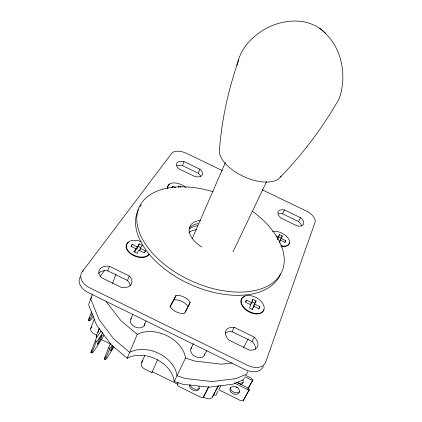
<?xml version="1.0" encoding="UTF-8"?>
<svg xmlns="http://www.w3.org/2000/svg" width="422" height="422" viewBox="0 0 422 422"><rect width="100%" height="100%" fill="white"/><g stroke="black" fill="none" stroke-linecap="round" stroke-linejoin="round"><path stroke-width="0.63" d="M139.534 250.89L140.542 247.688L142.446 245.557L139.16 243.953L137.936 246.416L137.192 246.823L136.237 249.281L136.976 248.874L139.16 243.953M134.861 251.971L135.868 248.753L130.894 246.332L132.239 244.407L137.192 246.823M135.868 248.753L135.821 249.507L133.869 251.681L137.203 253.305L138.442 250.789L139.186 250.373L144.166 252.799L145.458 250.853L140.5 248.437M114.019 346.694L106.766 358.468L105.326 359.639L104.297 359.127L105.384 356.316M279.543 242.761L280.071 240.561L280.593 240.202L285.056 242.36L285.731 240.661L281.284 238.514L281.179 237.86L282.313 235.998L279.364 234.574L278.8 235.676M277.708 238.936L278.103 237.317M279.364 234.574L278.842 236.726L277.185 239.29M250.879 304.399L251.449 302.21M256.138 300.944L254.74 303.339L254.825 304.156L253.596 306.499L253.511 305.681L256.138 300.944L252.81 299.325L252.098 302.052L250.257 304.874M104.297 359.127L109.556 345.254L110.944 343.033M325.636 33.391C306.346 13.546 272.87 19.734 254.002 36.972C245.103 44.194 239.432 54.327 236.842 65.415C233.35 75.907 230.291 86.542 227.711 97.297C223.56 114.805 220.727 132.635 219.44 150.585A33.67 16.669 24.5 0 0 242.703 176.069A33.67 16.669 24.5 0 0 278.531 178.96C302.21 154.9 322.777 127.755 339.335 98.337C347.306 75.042 341.804 46.678 322.397 30.648M103.859 335.036L103.137 336.904L93.478 351.858L91.896 352.945L90.867 352.433L92.128 349.722M236.842 65.415L238.725 60.014M90.867 352.433L96.105 338.576L101.138 330.895M92.434 294.171L88.747 304.315L88.794 305.333L96.659 325.272L111.302 344.795L127.18 358.273A29.334 21.759 24.3 0 1 156.33 359.249A29.334 21.759 24.3 0 1 174.212 381.493L183.053 384.337L209.28 387.169L232.844 384.215L243.721 379.542L244.417 377.69M247.978 388.905L252.92 379.879L250.768 377.88L245.567 375.311M93.499 315.988L90.962 319.734L89.538 320.847L88.388 320.277L91.511 311.805M98.447 273.303A11.61 7.638 19.1 0 1 107.81 270.834L109.483 266.303L129.232 275.967A11.647 7.633 20 0 1 131.126 284.512A11.647 7.633 20 0 1 121.578 287.514L101.417 277.634A11.658 7.612 19.2 0 1 99.771 269.162A11.658 7.612 19.2 0 1 109.483 266.303M89.538 320.847L92.223 313.583M219.456 388.414L218.749 389.738L240.213 400.388L243.088 400.9L249.339 389.59L247.171 387.507L236.626 382.285M243.088 400.9L249.339 389.59M90.688 328.68L94.364 318.847M88.388 320.277L89.696 317.682M247.703 371.566L246.775 374.024L235.877 378.655L212.229 381.53L185.875 378.613L176.987 375.744A29.514 21.701 24.3 0 0 158.946 353.467A29.514 21.701 24.3 0 0 129.665 352.396L113.671 338.887L98.906 319.348L90.946 299.42L90.894 298.401L91.943 296.909M112.479 283.442L115.945 274.279M96.891 337.331L96.633 337.146A1.113 0.802 18.9 0 1 96.2 336.323L99.249 328.353M97.809 332.758L99.455 328.464M131.295 246.87L132.239 244.407M91.896 352.945L96.274 341.556L98.194 339.636L102.841 332.494M130.182 285.821A11.6 7.659 19.9 0 0 127.47 280.456L129.232 275.967M144.725 252.688L145.458 250.853M172.139 187.885L172.825 186.16L175.663 187.706M254.825 304.156L259.846 306.604L258.981 308.777L253.944 306.319L253.321 306.799L252.604 309.595L249.228 307.944L250.668 305.502L250.584 304.684L245.551 302.226L246.464 300.079L251.48 302.527M176.929 165.814A9.268 4.922 22.1 0 1 182.446 165.588L184.045 161.594L199.949 169.254A9.3 4.9 22.5 0 1 202.091 175.151A9.3 4.9 22.5 0 1 195.043 176.649L178.875 168.853A9.3 4.895 22.1 0 1 176.892 163.008A9.3 4.895 22.1 0 1 184.045 161.594M105.326 359.639L109.868 348.314L112.347 345.18M178.3 187.178L178.764 186.033L181.096 187.162M130.825 319.09L132.724 314.453M217.784 391.263L216.175 395.034A1.124 0.807 30.5 0 1 215.267 395.256L213.601 394.496L212.688 396.701A5.934 4.299 29.9 0 1 205.678 398.073L203.325 396.912M200.614 176.338A9.268 4.927 22.5 0 0 198.293 173.226L199.949 169.254M127.18 358.273L137.303 334.335A30.067 21.496 24.3 0 1 166.991 335.712A30.067 21.496 24.3 0 1 185.511 358.062L194.553 361.01L221.281 364.191L232.269 362.989M144.155 325.642L146.117 321.031M178.3 382.337L177.556 383.904A2.31 1.693 27.4 0 0 178.902 386.457L200.265 397.012L203.14 397.635L208.647 386.911M192.242 238.583L225.406 162.502M152.426 371.481L151.836 372.605L144.836 369.144A5.887 4.294 23.9 0 1 141.623 362.735L144.751 355.619M174.08 299.815L176.032 295.416A11.51 7.57 24.3 0 1 190.164 302.326L188.149 306.699A11.463 7.596 24.3 0 0 174.08 299.815L170.098 306.989M151.836 372.605L157.712 359.686M178.3 187.009L178.764 186.033M232.986 251.823L266.657 181.507M174.212 381.493L185.511 358.062M190.96 348.646L193.413 343.571M204.375 355.245L206.901 350.197M278.446 213.854A9.326 4.969 27 0 1 282.508 213.806L284.454 209.961L300.533 217.699A9.374 4.943 27.3 0 1 303.571 224.061A9.374 4.943 27.3 0 1 297.331 225.97L280.983 218.09A9.358 4.943 26.9 0 1 278.098 211.786A9.358 4.943 26.9 0 1 284.454 209.961M245.498 301.962L246.464 300.079M225.464 332.969A11.674 7.754 28.8 0 1 232.095 331.676L234.315 327.377L254.329 337.167A11.747 7.728 29.5 0 1 257.62 346.457A11.747 7.728 29.5 0 1 249.323 350.118L228.882 340.1A11.721 7.728 28.7 0 1 225.833 330.89A11.721 7.728 28.7 0 1 234.315 327.377M281.458 237.649L282.313 235.998M281.284 238.514L280.145 240.719L280.039 240.065L281.173 238.198L278.23 236.779M252.082 300.728L252.81 299.325M203.14 397.635L208.869 386.647M284.866 242.312L285.731 240.661M190.164 302.326L184.324 313.472A11.536 7.607 24.3 0 1 169.918 306.414L176.032 295.416M185.226 312.291L187.563 307.817M253.205 307.728L253.944 306.319M301.619 225.928A9.342 4.969 27.4 0 0 298.523 221.524L300.533 217.699M258.607 308.941L259.846 306.604M213.601 394.496L214.84 392.165M215.457 391.004L218.243 385.766M212.688 396.701L218.374 385.998M219.693 387.971L220.896 385.724M243.515 347.623L248.157 338.961M255.621 349.252A11.695 7.749 29.6 0 0 252.024 341.43L254.329 337.167M141.623 362.735L142.831 360.541M247.936 388.72L252.92 379.879M96.2 336.323L96.875 335.21L93.979 333.786A5.834 4.151 18.7 0 1 91.12 327.683L91.848 326.591M171.775 187.663L172.825 186.16M100.156 276.526L104.74 270.127M139.582 250.14L140.341 249.286M252.092 309.147L252.709 308.667M278.32 237.08L275.867 236.014M222.352 170.604L186.809 153.502A12.407 6.441 21.9 0 0 171.654 153.423L82.174 271.815A16.284 10.761 18.3 0 0 90.06 288.01L247.081 365.099A16.152 10.766 30.4 0 0 265.776 361.833L315.002 222.452A12.512 6.515 27.5 0 0 305.881 210.794L262.046 189.7M182.446 165.588L198.293 173.226M282.508 213.806L298.523 221.524M138.205 246.406L140.937 247.735M251.591 301.667L254.914 303.281M107.81 270.834L127.47 280.456M232.095 331.676L252.024 341.43M245.003 376.788L252.651 380.612M100.921 339.32L110.717 344.152M152.252 371.687L178.084 384.447M234.279 382.907L249.064 390.345M236.225 386.9L237.992 387.776M95.235 341.039L96.274 341.556M108.829 347.797L109.868 348.314M137.303 334.335L120.95 320.725L105.795 301.144M319.707 28.39L321.917 30.257M277.618 238.768L277.718 239.427M82.86 271.409A11.12 7.301 18.1 0 1 83.176 270.17M201.916 247.055A24.123 14.031 24.4 0 1 189.151 230.554A24.123 14.031 24.4 0 1 200.645 220.353M280.561 273.941A78.049 45.803 24.4 0 1 189.911 284.212A78.049 45.803 24.4 0 1 138.564 209.222M140.173 206.495A78.049 45.803 24.4 0 1 141.28 204.96M252.541 211.38A78.276 45.66 24.4 0 1 254.007 290.747A78.276 45.66 24.4 0 1 139.998 233.952A78.276 45.66 24.4 0 1 213.2 191.783M189.093 228.629A24.054 14.079 24.4 0 1 198.034 223.644M167.924 188.17A10.925 6.013 22 0 1 173.669 182.89A10.925 6.013 22 0 1 185.97 187.758M167.74 188.629A10.919 6.019 22 0 1 169.454 184.351M272.559 231.583A10.998 6.072 27.3 0 1 288.627 238.947A10.998 6.072 27.3 0 1 280.846 245.683M289.355 242.239A10.993 6.077 27.3 0 1 281.147 246.242M149.23 253.981A12.365 7.67 20.7 0 1 134.228 255.352A12.365 7.67 20.7 0 1 126.811 243.784A12.365 7.67 20.7 0 1 141.359 241.706M149.035 254.471A12.359 7.67 20.7 0 1 132.16 254.872A12.359 7.67 20.7 0 1 128.515 242.249M263.908 309.342A12.438 7.76 28.3 0 1 247.355 310.988A12.438 7.76 28.3 0 1 244.333 296.629M113.307 346.567A5.206 0.443 -63.1 0 1 110.601 350.898A5.206 0.443 -63.1 0 1 112.621 345.95M198.862 386.156A5.127 3.671 25.6 0 1 194.663 390.751A5.127 3.671 25.6 0 1 189.831 384.6M199.115 388.356A5.111 3.666 25.6 0 1 194.083 388.857A5.111 3.666 25.6 0 1 190.333 385.006M242.961 382.232A4.958 3.624 23.5 0 1 237.433 382.606M242.808 380.011A4.969 3.629 23.5 0 1 240.508 384.606M239.759 391.241A5.032 3.645 23.6 0 1 234.02 392.312A5.032 3.645 23.6 0 1 230.523 387.48M281.136 176.064A33.67 16.669 24.5 0 1 280.435 177.119M80.301 276.832A16.215 10.798 18.2 0 0 88.398 292.641L244.707 369.424A16.083 10.798 30.5 0 0 263.36 366.101M188.908 232.348A28.321 16.811 24.6 0 1 196.583 229.716M189.747 228.84A28.432 16.743 24.6 0 1 197.749 225.649M144.503 324.813A7.448 5.154 21.9 0 1 134.813 326.855A7.448 5.154 21.9 0 1 131.395 318.367M144.63 323.447A7.448 5.154 21.9 0 1 144.598 324.37M204.707 353.91A7.475 5.185 27.1 0 1 195.449 356.68A7.475 5.185 27.1 0 1 191.773 347.554M242.75 305.86A12.449 7.76 28.3 0 0 262.774 311.568A12.449 7.76 28.3 0 0 252.509 296.112A12.449 7.76 28.3 0 0 242.75 305.86M98.479 343.049A5.201 0.538 -62.8 0 0 102.177 335.258A5.201 0.538 -62.8 0 0 98.611 340.812A5.201 0.538 -62.8 0 0 98.479 343.049M230.839 391.959A5.043 3.65 23.6 0 0 239.179 392.766A5.043 3.65 23.6 0 0 234.147 386.541A5.043 3.65 23.6 0 0 230.839 391.959"/></g></svg>
